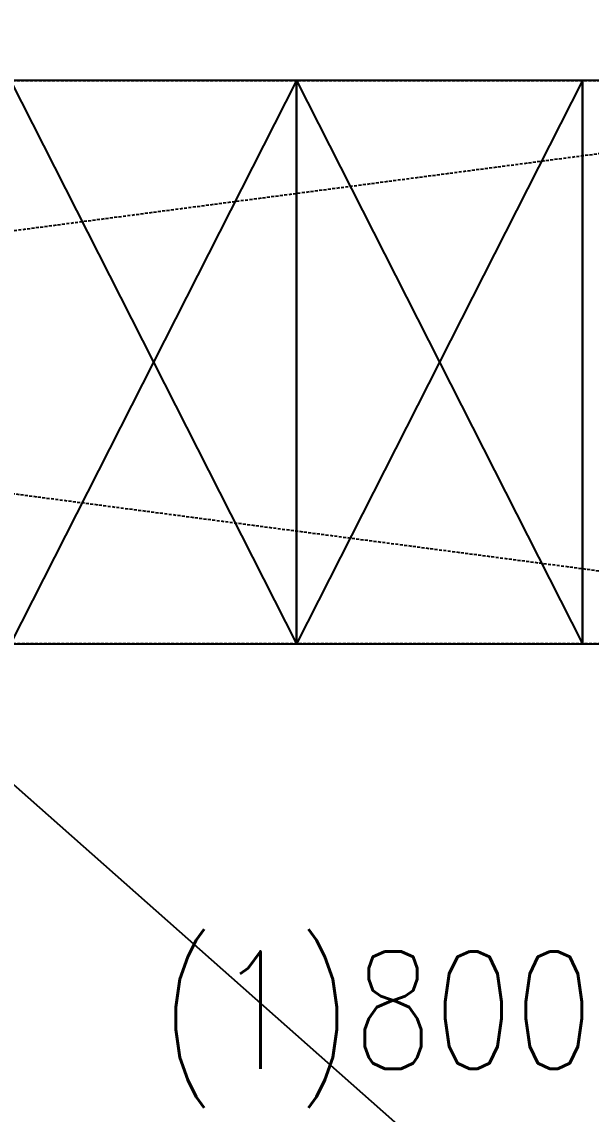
# Model space of a CAD drawing. Extents: x 225000 to 2157367, y 208400 to 840900.
# Drawn here: x 507430 to 508644, y 414401 to 416727 of the extents above; entities that cross this region are included whole.
import ezdxf
from ezdxf.enums import TextEntityAlignment as Align

# ---------------------------------------------------------------- set-up
doc = ezdxf.new("R2010")
doc.units = 0
doc.header["$LTSCALE"] = 10
doc.linetypes.add('XFDP20-DC-PH1$0$HIDDEN2', pattern=[0.1875, 0.125, -0.0625])
for name, color, linetype in [('XFDP20-DC-PH1$0$A-EQ (PH2)', 15, 'XFDP20-DC-PH1$0$HIDDEN2'), ('XFM2D20-DC$0$M-DUCT-TEXT', 4, 'Continuous'), ('XFM2Q20-DC$0$RACK-DC1-600X1200', 6, 'Continuous')]:
    doc.layers.add(name, color=color, linetype=linetype)
doc.styles.add('XFM2D20-DC$0$aa-txt', font='simplex.shx', dxfattribs={"width": 0.8, "bigfont": 'CHINA.shx'})

# ---------------------------------------------------------------- blocks, each defined once
blk = doc.blocks.new('Data Center Layout_L20')
blk.add_line((511825.59, 211202.31), (498925.59, 222602.31))
blk = doc.blocks.new('XFDP20-DC-PH1')
at = {"layer": 'XFDP20-DC-PH1$0$A-EQ (PH2)', "ltscale": 5}
for p, q in [((509845.6, 216602.3), (500725.6, 215402.3)), ((500725.6, 216602.3), (509845.6, 215402.3))]:
    blk.add_line(p, q, dxfattribs=at)
blk.add_lwpolyline([(509845.6, 215402.3), (500725.6, 215402.3), (500725.6, 216602.3), (509845.6, 216602.3)], close=True, dxfattribs=at)
blk = doc.blocks.new('XFM2Q20-DC')
at = {"layer": 'XFM2Q20-DC$0$RACK-DC1-600X1200'}
for p, q in [((508015.6, 216602.3), (507405.6, 215402.3)), ((507405.6, 216602.3), (508015.6, 215402.3)), ((508015.6, 215402.3), (508015.6, 216602.3)), ((508015.6, 216602.3), (508015.6, 216002.3)), ((508625.6, 216602.3), (508015.6, 215402.3)), ((508015.6, 216602.3), (508625.6, 215402.3)), ((508625.6, 215402.3), (508625.6, 216602.3)), ((508625.6, 216602.3), (508625.6, 216002.3)), ((507405.6, 215402.3), (508015.6, 215402.3)), ((508015.6, 215402.3), (508625.6, 215402.3)), ((508625.6, 215402.3), (509235.6, 215402.3))]:
    blk.add_line(p, q, dxfattribs=at)
for points in [[(508015.6, 216602.3), (507405.6, 216602.3), (507405.6, 215402.3), (508015.6, 215402.3)], [(508625.6, 216602.3), (508015.6, 216602.3), (508015.6, 215402.3), (508625.6, 215402.3)], [(509235.6, 216602.3), (508625.6, 216602.3), (508625.6, 215402.3), (509235.6, 215402.3)]]:
    blk.add_lwpolyline(points, close=True, dxfattribs=at)
blk = doc.blocks.new('XFM2D20-DC')
at = {"layer": 'XFM2D20-DC$0$M-DUCT-TEXT', "style": 'XFM2D20-DC$0$aa-txt', "width": 0.8}
blk.add_text('(1)800x300 SAG', height=250, dxfattribs=at).set_placement((509952.9, 214622.4), align=Align.MIDDLE_RIGHT)

msp = doc.modelspace()

# ---------------------------------------------------------------- block references
for name in ['XFM2D20-DC', 'Data Center Layout_L20', 'XFDP20-DC-PH1', 'XFM2Q20-DC']:
    msp.add_blockref(name, (0, 200000))

doc.saveas('drawing.dxf')
